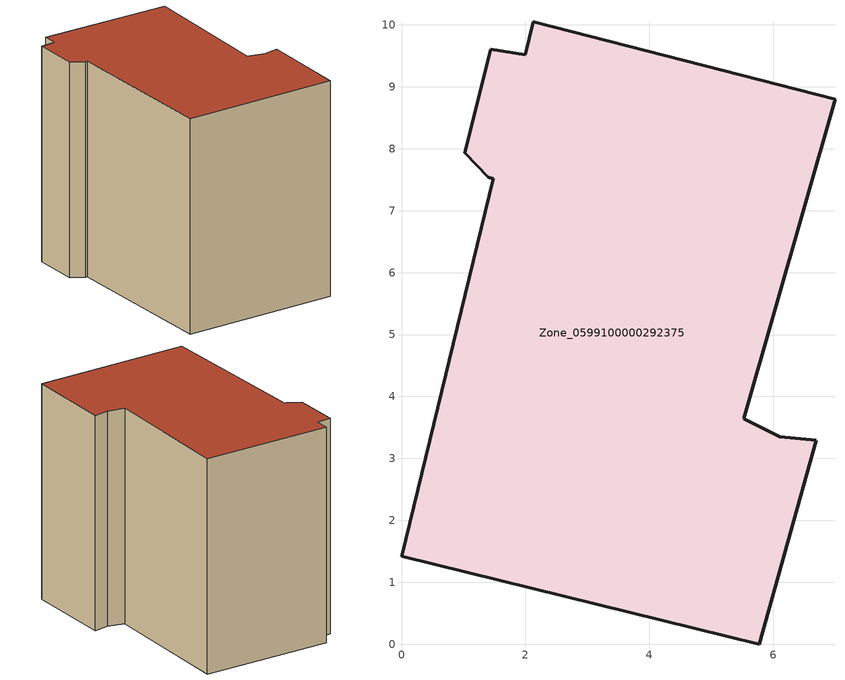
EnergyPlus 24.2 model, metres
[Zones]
Zone_0599100000292375
 floor ground (C_G): 2,9.52 2.13,10.05 7,8.8 5.53,3.64 6.11,3.35 6.7,3.29 5.78,0 0,1.42 1.48,7.52 1.41,7.54 1.02,7.94 1.44,9.61 z0
 wall outside (C_F): 2.13,10.05 2,9.52 1.44,9.61 1.02,7.94 1.41,7.54 1.48,7.52 0,1.42 5.78,0 6.7,3.29 6.11,3.35 5.53,3.64 7,8.8 2.13,10.05 z0:8.17
 roof outside (C_R): 1.41,7.54 1.48,7.52 0,1.42 5.78,0 6.7,3.29 6.11,3.35 5.53,3.64 7,8.8 2.13,10.05 2,9.52 1.44,9.61 1.02,7.94 z8.17
[BUILDING]
Pand.0599100000292375: North Axis=0; Terrain=City; Loads Convergence Tolerance Value=0.04; Temperature Convergence Tolerance Value=0.4; Solar Distribution=FullExterior; Maximum Number of Warmup Days=25; Minimum Number of Warmup Days=1
[Site:Location]
Rotterdam.The.Hague.AP_ZH_NLD Design_Conditions: Latitude=51.96; Longitude=4.45; Time Zone=1; Elevation=-4.5
[SITE:GROUNDTEMPERATURE:BUILDINGSURFACE]
18, 18, 18, 18, 18, 18, 18, 18, 18, 18, 18, 18
[MATERIAL] Thermal Absorptance=0.9; Solar Absorptance=0.7; Visible Absorptance=0.7
Name | Roughness | Thickness | Conductivity | Density | Specific Heat
G.TC.1946 | MediumSmooth | 0.15 | 1 | 540 | 1210
F.TC.1946 | Rough | 0.3 | 0.857143 | 1920 | 840
R.TC.1946 | MediumRough | 0.2 | 0.909091 | 1500 | 1000
[CONSTRUCTION]
C_G: G.TC.1946
C_F: F.TC.1946
C_R: R.TC.1946
[ZONE]
Zone_0599100000292375: Type=1; Multiplier=1; Ceiling Height=Autocalculate; Volume=Autocalculate; Floor Area=autocalculate; Part of Total Floor Area=Yes
[ZONEINFILTRATION:DESIGNFLOWRATE]
Infil_Zone_0599100000292375: Zone or ZoneList or Space or SpaceList=Zone_0599100000292375; Schedule=AlwaysOn; Design Flow Rate Calculation Method=Flow/Area; Flow Rate per Floor Area=0.003; Constant Term Coefficient=1; Temperature Term Coefficient=0; Velocity Term Coefficient=0; Velocity Squared Term Coefficient=0
[HVACTEMPLATE:ZONE:IDEALLOADSAIRSYSTEM]
Zone_0599100000292375: Maximum Heating Supply Air Temperature=50; Minimum Cooling Supply Air Temperature=13; Maximum Heating Supply Air Humidity Ratio=0.0156; Minimum Cooling Supply Air Humidity Ratio=0.0077; Heating Limit=NoLimit; Cooling Limit=NoLimit; Dehumidification Control Type=ConstantSensibleHeatRatio; Cooling Sensible Heat Ratio=0.7; Dehumidification Setpoint=60; Humidification Control Type=None; Humidification Setpoint=30; Outdoor Air Method=None; Outdoor Air Flow Rate per Person=0.00944; Outdoor Air Flow Rate per Zone Floor Area=0; Outdoor Air Flow Rate per Zone=0; Demand Controlled Ventilation Type=None; Outdoor Air Economizer Type=NoEconomizer; Heat Recovery Type=None; Sensible Heat Recovery Effectiveness=0.7; Latent Heat Recovery Effectiveness=0.65
[ZONECONTROL:THERMOSTAT]
ThermostatControl_Zone_0599100000292375: Zone or ZoneList=Zone_0599100000292375; Control Type Schedule=DualSetpointControlType; Control 1=Thermostat_Zone_0599100000292375; Temperature Difference Between Cutout And Setpoint=0
[THERMOSTATSETPOINT:DUALSETPOINT]
Thermostat_Zone_0599100000292375: Heating Setpoint Temperature Schedule=HeatingSetpoint_Zone_0599100000292375; Cooling Setpoint Temperature Schedule=CoolingSetpoint_Zone_0599100000292375
[SCHEDULE:COMPACT]
HeatingSetpoint_Zone_0599100000292375: Through: 12/31, For: AllDays, Until: 24:00, 21
CoolingSetpoint_Zone_0599100000292375: Through: 12/31, For: AllDays, Until: 24:00, 24
DualSetpointControlType: Through: 12/31, For: AllDays, Until: 24:00, 4
AlwaysOn: Through: 12/31, For: AllDays, Until: 24:00, 1
